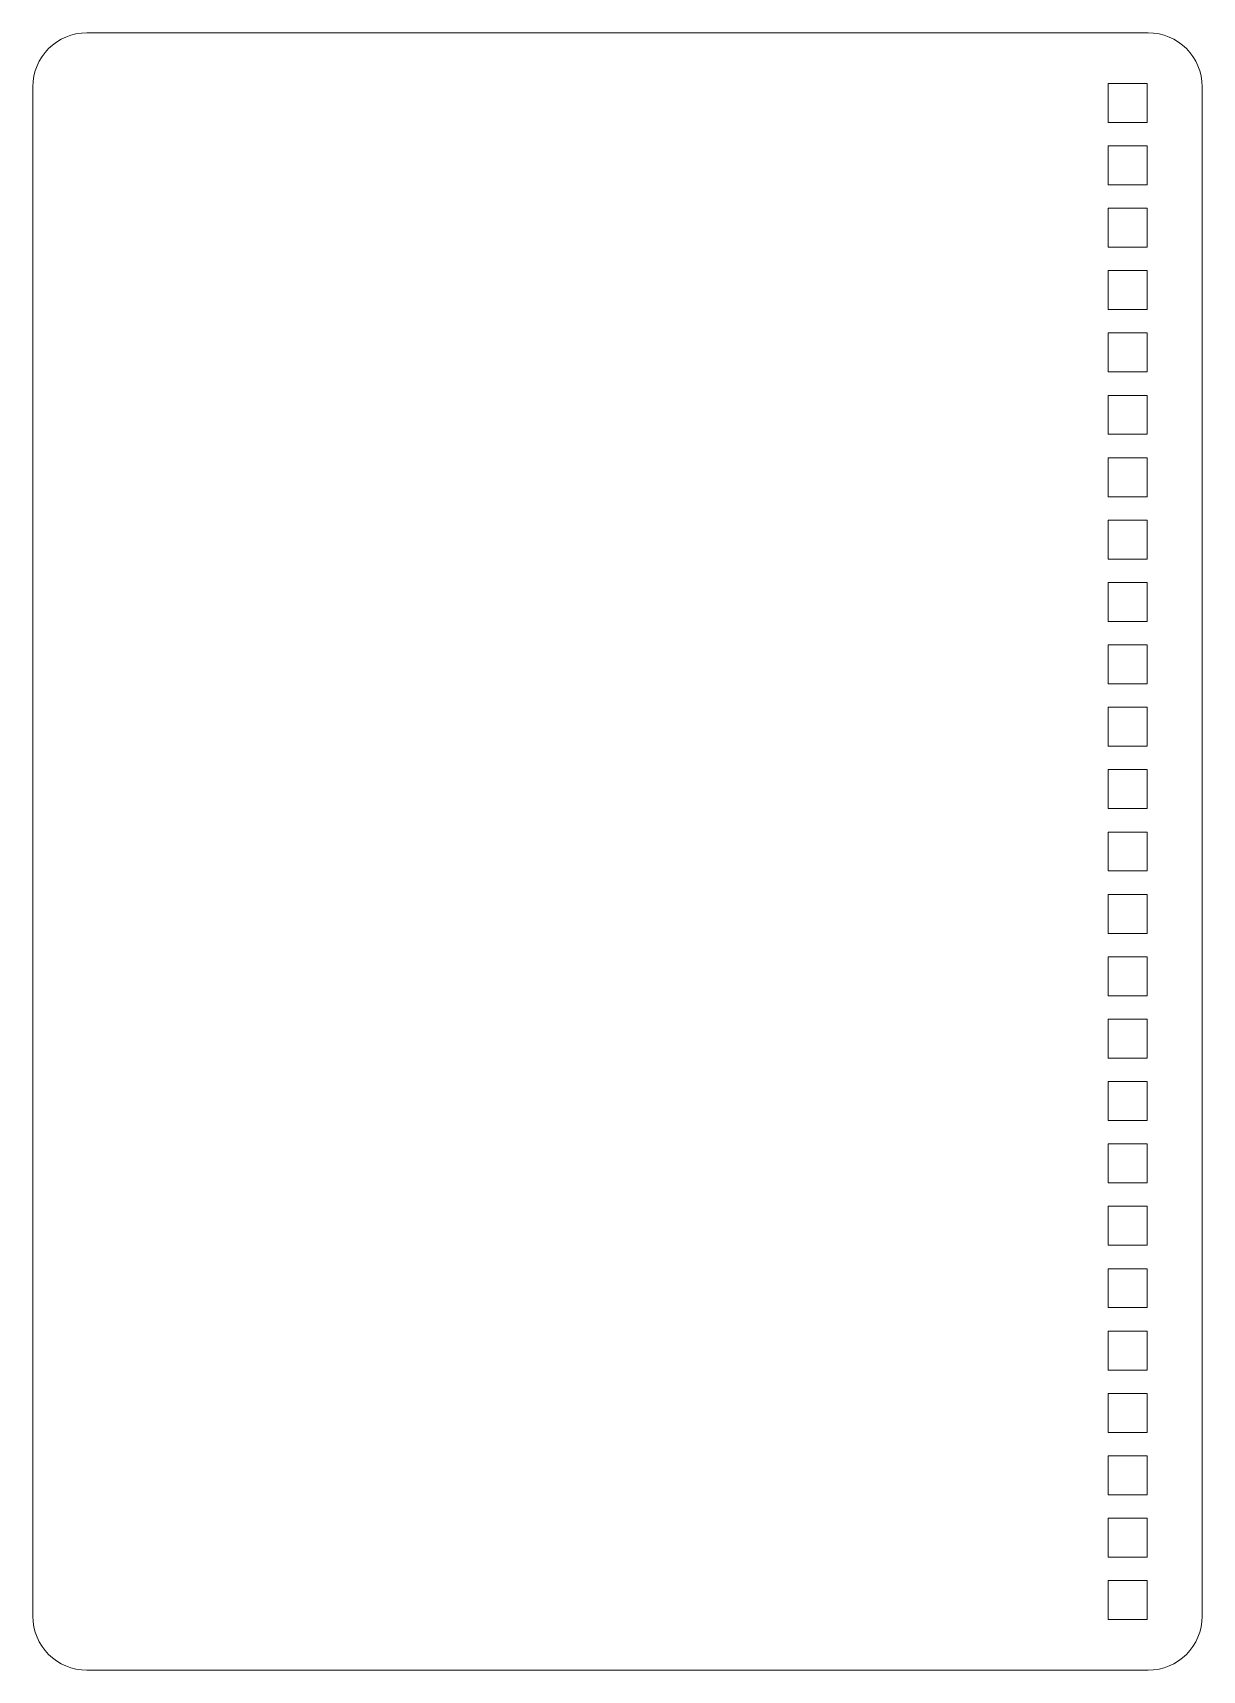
# Model space of a CAD drawing. Header units: centimetres. Extents: x -30.6 to 32.1, y -25.7 to 17.6.
# Drawn here: x -30.59 to -15.59, y -25.63 to -4.63 of the extents above; entities that cross this region are included whole.
import ezdxf

# ---------------------------------------------------------------- set-up
doc = ezdxf.new("R2010")
doc.units = ezdxf.units.CM
doc.header["$MEASUREMENT"] = 0
doc.layers.add('layer 1', color=7, linetype='Continuous')

msp = doc.modelspace()

# ---------------------------------------------------------------- linework, layer by layer
at = {"layer": 'layer 1', "color": 19, "lineweight": 20}
for points, knots in [([(-16.28153, -4.62712), (-16.28153, -4.62712), (-29.8936, -4.62712), (-29.8936, -4.62712), (-29.8936, -4.62712), (-30.27528, -4.62712), (-30.58756, -4.9394), (-30.58756, -5.32108), (-30.58756, -5.32108), (-30.58756, -5.32108), (-30.58756, -24.93316), (-30.58756, -24.93316), (-30.58756, -24.93316), (-30.58756, -25.31484), (-30.27528, -25.62712), (-29.8936, -25.62712), (-29.8936, -25.62712), (-29.8936, -25.62712), (-16.28153, -25.62712), (-16.28153, -25.62712), (-16.28153, -25.62712), (-15.89985, -25.62712), (-15.58757, -25.31484), (-15.58757, -24.93316), (-15.58757, -24.93316), (-15.58757, -24.93316), (-15.58757, -5.32108), (-15.58757, -5.32108), (-15.58757, -5.32108), (-15.58757, -4.9394), (-15.89985, -4.62712), (-16.28153, -4.62712)], [0, 0, 0, 0, 0.11111111, 0.11111111, 0.11111111, 0.11111111, 0.22222222, 0.22222222, 0.22222222, 0.22222222, 0.33333333, 0.33333333, 0.33333333, 0.33333333, 0.44444444, 0.44444444, 0.44444444, 0.44444444, 0.55555556, 0.55555556, 0.55555556, 0.55555556, 0.66666667, 0.66666667, 0.66666667, 0.66666667, 0.77777778, 0.77777778, 0.77777778, 0.77777778, 1, 1, 1, 1]), ([(-16.29609, -5.27712), (-16.29609, -5.27712), (-16.79609, -5.27712), (-16.79609, -5.27712), (-16.79609, -5.27712), (-16.79609, -5.27712), (-16.79609, -5.77712), (-16.79609, -5.77712), (-16.79609, -5.77712), (-16.79609, -5.77712), (-16.29609, -5.77712), (-16.29609, -5.77712), (-16.29609, -5.77712), (-16.29609, -5.77712), (-16.29609, -5.27712), (-16.29609, -5.27712)], [0, 0, 0, 0, 0.2, 0.2, 0.2, 0.2, 0.4, 0.4, 0.4, 0.4, 0.6, 0.6, 0.6, 0.6, 1, 1, 1, 1]), ([(-16.29609, -6.07712), (-16.29609, -6.07712), (-16.79609, -6.07712), (-16.79609, -6.07712), (-16.79609, -6.07712), (-16.79609, -6.07712), (-16.79609, -6.57712), (-16.79609, -6.57712), (-16.79609, -6.57712), (-16.79609, -6.57712), (-16.29609, -6.57712), (-16.29609, -6.57712), (-16.29609, -6.57712), (-16.29609, -6.57712), (-16.29609, -6.07712), (-16.29609, -6.07712)], [0, 0, 0, 0, 0.2, 0.2, 0.2, 0.2, 0.4, 0.4, 0.4, 0.4, 0.6, 0.6, 0.6, 0.6, 1, 1, 1, 1]), ([(-16.29609, -6.87712), (-16.29609, -6.87712), (-16.79609, -6.87712), (-16.79609, -6.87712), (-16.79609, -6.87712), (-16.79609, -6.87712), (-16.79609, -7.37712), (-16.79609, -7.37712), (-16.79609, -7.37712), (-16.79609, -7.37712), (-16.29609, -7.37712), (-16.29609, -7.37712), (-16.29609, -7.37712), (-16.29609, -7.37712), (-16.29609, -6.87712), (-16.29609, -6.87712)], [0, 0, 0, 0, 0.2, 0.2, 0.2, 0.2, 0.4, 0.4, 0.4, 0.4, 0.6, 0.6, 0.6, 0.6, 1, 1, 1, 1]), ([(-16.29609, -7.67712), (-16.29609, -7.67712), (-16.79609, -7.67712), (-16.79609, -7.67712), (-16.79609, -7.67712), (-16.79609, -7.67712), (-16.79609, -8.17712), (-16.79609, -8.17712), (-16.79609, -8.17712), (-16.79609, -8.17712), (-16.29609, -8.17712), (-16.29609, -8.17712), (-16.29609, -8.17712), (-16.29609, -8.17712), (-16.29609, -7.67712), (-16.29609, -7.67712)], [0, 0, 0, 0, 0.2, 0.2, 0.2, 0.2, 0.4, 0.4, 0.4, 0.4, 0.6, 0.6, 0.6, 0.6, 1, 1, 1, 1]), ([(-16.29609, -8.47712), (-16.29609, -8.47712), (-16.79609, -8.47712), (-16.79609, -8.47712), (-16.79609, -8.47712), (-16.79609, -8.47712), (-16.79609, -8.97712), (-16.79609, -8.97712), (-16.79609, -8.97712), (-16.79609, -8.97712), (-16.29609, -8.97712), (-16.29609, -8.97712), (-16.29609, -8.97712), (-16.29609, -8.97712), (-16.29609, -8.47712), (-16.29609, -8.47712)], [0, 0, 0, 0, 0.2, 0.2, 0.2, 0.2, 0.4, 0.4, 0.4, 0.4, 0.6, 0.6, 0.6, 0.6, 1, 1, 1, 1]), ([(-16.29609, -9.27712), (-16.29609, -9.27712), (-16.79609, -9.27712), (-16.79609, -9.27712), (-16.79609, -9.27712), (-16.79609, -9.27712), (-16.79609, -9.77712), (-16.79609, -9.77712), (-16.79609, -9.77712), (-16.79609, -9.77712), (-16.29609, -9.77712), (-16.29609, -9.77712), (-16.29609, -9.77712), (-16.29609, -9.77712), (-16.29609, -9.27712), (-16.29609, -9.27712)], [0, 0, 0, 0, 0.2, 0.2, 0.2, 0.2, 0.4, 0.4, 0.4, 0.4, 0.6, 0.6, 0.6, 0.6, 1, 1, 1, 1]), ([(-16.29609, -10.07712), (-16.29609, -10.07712), (-16.79609, -10.07712), (-16.79609, -10.07712), (-16.79609, -10.07712), (-16.79609, -10.07712), (-16.79609, -10.57712), (-16.79609, -10.57712), (-16.79609, -10.57712), (-16.79609, -10.57712), (-16.29609, -10.57712), (-16.29609, -10.57712), (-16.29609, -10.57712), (-16.29609, -10.57712), (-16.29609, -10.07712), (-16.29609, -10.07712)], [0, 0, 0, 0, 0.2, 0.2, 0.2, 0.2, 0.4, 0.4, 0.4, 0.4, 0.6, 0.6, 0.6, 0.6, 1, 1, 1, 1]), ([(-16.29609, -10.87712), (-16.29609, -10.87712), (-16.79609, -10.87712), (-16.79609, -10.87712), (-16.79609, -10.87712), (-16.79609, -10.87712), (-16.79609, -11.37712), (-16.79609, -11.37712), (-16.79609, -11.37712), (-16.79609, -11.37712), (-16.29609, -11.37712), (-16.29609, -11.37712), (-16.29609, -11.37712), (-16.29609, -11.37712), (-16.29609, -10.87712), (-16.29609, -10.87712)], [0, 0, 0, 0, 0.2, 0.2, 0.2, 0.2, 0.4, 0.4, 0.4, 0.4, 0.6, 0.6, 0.6, 0.6, 1, 1, 1, 1]), ([(-16.29609, -11.67712), (-16.29609, -11.67712), (-16.79609, -11.67712), (-16.79609, -11.67712), (-16.79609, -11.67712), (-16.79609, -11.67712), (-16.79609, -12.17712), (-16.79609, -12.17712), (-16.79609, -12.17712), (-16.79609, -12.17712), (-16.29609, -12.17712), (-16.29609, -12.17712), (-16.29609, -12.17712), (-16.29609, -12.17712), (-16.29609, -11.67712), (-16.29609, -11.67712)], [0, 0, 0, 0, 0.2, 0.2, 0.2, 0.2, 0.4, 0.4, 0.4, 0.4, 0.6, 0.6, 0.6, 0.6, 1, 1, 1, 1]), ([(-16.29609, -12.47712), (-16.29609, -12.47712), (-16.79609, -12.47712), (-16.79609, -12.47712), (-16.79609, -12.47712), (-16.79609, -12.47712), (-16.79609, -12.97712), (-16.79609, -12.97712), (-16.79609, -12.97712), (-16.79609, -12.97712), (-16.29609, -12.97712), (-16.29609, -12.97712), (-16.29609, -12.97712), (-16.29609, -12.97712), (-16.29609, -12.47712), (-16.29609, -12.47712)], [0, 0, 0, 0, 0.2, 0.2, 0.2, 0.2, 0.4, 0.4, 0.4, 0.4, 0.6, 0.6, 0.6, 0.6, 1, 1, 1, 1]), ([(-16.29609, -13.27712), (-16.29609, -13.27712), (-16.79609, -13.27712), (-16.79609, -13.27712), (-16.79609, -13.27712), (-16.79609, -13.27712), (-16.79609, -13.77712), (-16.79609, -13.77712), (-16.79609, -13.77712), (-16.79609, -13.77712), (-16.29609, -13.77712), (-16.29609, -13.77712), (-16.29609, -13.77712), (-16.29609, -13.77712), (-16.29609, -13.27712), (-16.29609, -13.27712)], [0, 0, 0, 0, 0.2, 0.2, 0.2, 0.2, 0.4, 0.4, 0.4, 0.4, 0.6, 0.6, 0.6, 0.6, 1, 1, 1, 1]), ([(-16.29609, -14.07712), (-16.29609, -14.07712), (-16.79609, -14.07712), (-16.79609, -14.07712), (-16.79609, -14.07712), (-16.79609, -14.07712), (-16.79609, -14.57712), (-16.79609, -14.57712), (-16.79609, -14.57712), (-16.79609, -14.57712), (-16.29609, -14.57712), (-16.29609, -14.57712), (-16.29609, -14.57712), (-16.29609, -14.57712), (-16.29609, -14.07712), (-16.29609, -14.07712)], [0, 0, 0, 0, 0.2, 0.2, 0.2, 0.2, 0.4, 0.4, 0.4, 0.4, 0.6, 0.6, 0.6, 0.6, 1, 1, 1, 1]), ([(-16.29609, -14.87712), (-16.29609, -14.87712), (-16.79609, -14.87712), (-16.79609, -14.87712), (-16.79609, -14.87712), (-16.79609, -14.87712), (-16.79609, -15.37712), (-16.79609, -15.37712), (-16.79609, -15.37712), (-16.79609, -15.37712), (-16.29609, -15.37712), (-16.29609, -15.37712), (-16.29609, -15.37712), (-16.29609, -15.37712), (-16.29609, -14.87712), (-16.29609, -14.87712)], [0, 0, 0, 0, 0.2, 0.2, 0.2, 0.2, 0.4, 0.4, 0.4, 0.4, 0.6, 0.6, 0.6, 0.6, 1, 1, 1, 1]), ([(-16.29609, -15.67712), (-16.29609, -15.67712), (-16.79609, -15.67712), (-16.79609, -15.67712), (-16.79609, -15.67712), (-16.79609, -15.67712), (-16.79609, -16.17712), (-16.79609, -16.17712), (-16.79609, -16.17712), (-16.79609, -16.17712), (-16.29609, -16.17712), (-16.29609, -16.17712), (-16.29609, -16.17712), (-16.29609, -16.17712), (-16.29609, -15.67712), (-16.29609, -15.67712)], [0, 0, 0, 0, 0.2, 0.2, 0.2, 0.2, 0.4, 0.4, 0.4, 0.4, 0.6, 0.6, 0.6, 0.6, 1, 1, 1, 1]), ([(-16.29609, -16.47712), (-16.29609, -16.47712), (-16.79609, -16.47712), (-16.79609, -16.47712), (-16.79609, -16.47712), (-16.79609, -16.47712), (-16.79609, -16.97712), (-16.79609, -16.97712), (-16.79609, -16.97712), (-16.79609, -16.97712), (-16.29609, -16.97712), (-16.29609, -16.97712), (-16.29609, -16.97712), (-16.29609, -16.97712), (-16.29609, -16.47712), (-16.29609, -16.47712)], [0, 0, 0, 0, 0.2, 0.2, 0.2, 0.2, 0.4, 0.4, 0.4, 0.4, 0.6, 0.6, 0.6, 0.6, 1, 1, 1, 1]), ([(-16.29609, -17.27712), (-16.29609, -17.27712), (-16.79609, -17.27712), (-16.79609, -17.27712), (-16.79609, -17.27712), (-16.79609, -17.27712), (-16.79609, -17.77712), (-16.79609, -17.77712), (-16.79609, -17.77712), (-16.79609, -17.77712), (-16.29609, -17.77712), (-16.29609, -17.77712), (-16.29609, -17.77712), (-16.29609, -17.77712), (-16.29609, -17.27712), (-16.29609, -17.27712)], [0, 0, 0, 0, 0.2, 0.2, 0.2, 0.2, 0.4, 0.4, 0.4, 0.4, 0.6, 0.6, 0.6, 0.6, 1, 1, 1, 1]), ([(-16.29609, -18.07712), (-16.29609, -18.07712), (-16.79609, -18.07712), (-16.79609, -18.07712), (-16.79609, -18.07712), (-16.79609, -18.07712), (-16.79609, -18.57712), (-16.79609, -18.57712), (-16.79609, -18.57712), (-16.79609, -18.57712), (-16.29609, -18.57712), (-16.29609, -18.57712), (-16.29609, -18.57712), (-16.29609, -18.57712), (-16.29609, -18.07712), (-16.29609, -18.07712)], [0, 0, 0, 0, 0.2, 0.2, 0.2, 0.2, 0.4, 0.4, 0.4, 0.4, 0.6, 0.6, 0.6, 0.6, 1, 1, 1, 1]), ([(-16.29609, -18.87712), (-16.29609, -18.87712), (-16.79609, -18.87712), (-16.79609, -18.87712), (-16.79609, -18.87712), (-16.79609, -18.87712), (-16.79609, -19.37712), (-16.79609, -19.37712), (-16.79609, -19.37712), (-16.79609, -19.37712), (-16.29609, -19.37712), (-16.29609, -19.37712), (-16.29609, -19.37712), (-16.29609, -19.37712), (-16.29609, -18.87712), (-16.29609, -18.87712)], [0, 0, 0, 0, 0.2, 0.2, 0.2, 0.2, 0.4, 0.4, 0.4, 0.4, 0.6, 0.6, 0.6, 0.6, 1, 1, 1, 1]), ([(-16.29609, -19.67712), (-16.29609, -19.67712), (-16.79609, -19.67712), (-16.79609, -19.67712), (-16.79609, -19.67712), (-16.79609, -19.67712), (-16.79609, -20.17712), (-16.79609, -20.17712), (-16.79609, -20.17712), (-16.79609, -20.17712), (-16.29609, -20.17712), (-16.29609, -20.17712), (-16.29609, -20.17712), (-16.29609, -20.17712), (-16.29609, -19.67712), (-16.29609, -19.67712)], [0, 0, 0, 0, 0.2, 0.2, 0.2, 0.2, 0.4, 0.4, 0.4, 0.4, 0.6, 0.6, 0.6, 0.6, 1, 1, 1, 1]), ([(-16.29609, -20.47712), (-16.29609, -20.47712), (-16.79609, -20.47712), (-16.79609, -20.47712), (-16.79609, -20.47712), (-16.79609, -20.47712), (-16.79609, -20.97712), (-16.79609, -20.97712), (-16.79609, -20.97712), (-16.79609, -20.97712), (-16.29609, -20.97712), (-16.29609, -20.97712), (-16.29609, -20.97712), (-16.29609, -20.97712), (-16.29609, -20.47712), (-16.29609, -20.47712)], [0, 0, 0, 0, 0.2, 0.2, 0.2, 0.2, 0.4, 0.4, 0.4, 0.4, 0.6, 0.6, 0.6, 0.6, 1, 1, 1, 1]), ([(-16.29609, -21.27712), (-16.29609, -21.27712), (-16.79609, -21.27712), (-16.79609, -21.27712), (-16.79609, -21.27712), (-16.79609, -21.27712), (-16.79609, -21.77712), (-16.79609, -21.77712), (-16.79609, -21.77712), (-16.79609, -21.77712), (-16.29609, -21.77712), (-16.29609, -21.77712), (-16.29609, -21.77712), (-16.29609, -21.77712), (-16.29609, -21.27712), (-16.29609, -21.27712)], [0, 0, 0, 0, 0.2, 0.2, 0.2, 0.2, 0.4, 0.4, 0.4, 0.4, 0.6, 0.6, 0.6, 0.6, 1, 1, 1, 1]), ([(-16.29609, -22.07712), (-16.29609, -22.07712), (-16.79609, -22.07712), (-16.79609, -22.07712), (-16.79609, -22.07712), (-16.79609, -22.07712), (-16.79609, -22.57712), (-16.79609, -22.57712), (-16.79609, -22.57712), (-16.79609, -22.57712), (-16.29609, -22.57712), (-16.29609, -22.57712), (-16.29609, -22.57712), (-16.29609, -22.57712), (-16.29609, -22.07712), (-16.29609, -22.07712)], [0, 0, 0, 0, 0.2, 0.2, 0.2, 0.2, 0.4, 0.4, 0.4, 0.4, 0.6, 0.6, 0.6, 0.6, 1, 1, 1, 1]), ([(-16.29609, -22.87712), (-16.29609, -22.87712), (-16.79609, -22.87712), (-16.79609, -22.87712), (-16.79609, -22.87712), (-16.79609, -22.87712), (-16.79609, -23.37712), (-16.79609, -23.37712), (-16.79609, -23.37712), (-16.79609, -23.37712), (-16.29609, -23.37712), (-16.29609, -23.37712), (-16.29609, -23.37712), (-16.29609, -23.37712), (-16.29609, -22.87712), (-16.29609, -22.87712)], [0, 0, 0, 0, 0.2, 0.2, 0.2, 0.2, 0.4, 0.4, 0.4, 0.4, 0.6, 0.6, 0.6, 0.6, 1, 1, 1, 1]), ([(-16.29609, -23.67712), (-16.29609, -23.67712), (-16.79609, -23.67712), (-16.79609, -23.67712), (-16.79609, -23.67712), (-16.79609, -23.67712), (-16.79609, -24.17712), (-16.79609, -24.17712), (-16.79609, -24.17712), (-16.79609, -24.17712), (-16.29609, -24.17712), (-16.29609, -24.17712), (-16.29609, -24.17712), (-16.29609, -24.17712), (-16.29609, -23.67712), (-16.29609, -23.67712)], [0, 0, 0, 0, 0.2, 0.2, 0.2, 0.2, 0.4, 0.4, 0.4, 0.4, 0.6, 0.6, 0.6, 0.6, 1, 1, 1, 1]), ([(-16.29609, -24.47712), (-16.29609, -24.47712), (-16.79609, -24.47712), (-16.79609, -24.47712), (-16.79609, -24.47712), (-16.79609, -24.47712), (-16.79609, -24.97712), (-16.79609, -24.97712), (-16.79609, -24.97712), (-16.79609, -24.97712), (-16.29609, -24.97712), (-16.29609, -24.97712), (-16.29609, -24.97712), (-16.29609, -24.97712), (-16.29609, -24.47712), (-16.29609, -24.47712)], [0, 0, 0, 0, 0.2, 0.2, 0.2, 0.2, 0.4, 0.4, 0.4, 0.4, 0.6, 0.6, 0.6, 0.6, 1, 1, 1, 1])]:
    msp.add_open_spline(points, degree=3, knots=knots, dxfattribs=at)

doc.saveas('drawing.dxf')
